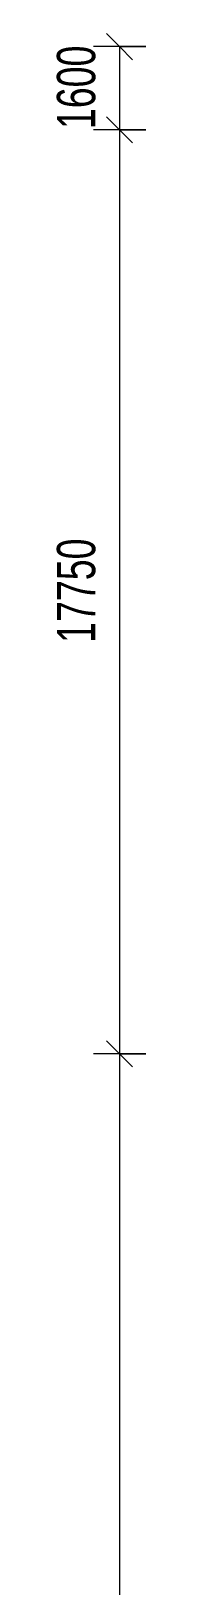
# Model space of a CAD drawing. Header units: millimetres. Extents: x -57519 to 497916, y -349472 to 446842.
# Drawn here: x 281269 to 282987, y 24185 to 54056 of the extents above; entities that cross this region are included whole.
import ezdxf

# ---------------------------------------------------------------- set-up
doc = ezdxf.new("R2010")
doc.units = ezdxf.units.MM
doc.layers.add('A-ANNO-DIMS', color=211, linetype='Continuous', lineweight=5)
doc.layers.add('A-ANNO-DIMS-500', color=211, linetype='Continuous', lineweight=5)
doc.styles.add('Arial', font='arial.ttf', dxfattribs={"width": 0.7, "height": 737.649701})
doc.dimstyles.new('Linear_-_1_5mm_Arial', dxfattribs={"dimscale": 304.8, "dimtxt": 750, "dimasz": 1.64042, "dimexe": 1.64042, "dimexo": 0.0625, "dimgap": 0.82021, "dimtad": 1, "dimdec": 0, "dimzin": 0, "dimdsep": 46, "dimtxsty": 'Arial', "dimblk1": 'OBLIQUE', "dimblk2": 'OBLIQUE', "dimsah": 1, "dimcen": 0.09, "dimadec": 0, "dimazin": 0, "dimtfac": 1, "dimtdec": 4, "dimtix": 1, "dimtmove": 0, "dimatfit": 3, "dimfxl": 1.64042, "dimfxlon": 1, "dimtvp": 1, "dimtolj": 1, "dimtzin": 0, "dimarcsym": 2})

# ---------------------------------------------------------------- blocks, each defined once
blk = doc.blocks.new('DIMBLOCK121-SITE COVERAGE')
at = {"layer": 'A-ANNO-DIMS-500', "transparency": 16777216}
for p, q in [((282487, 53757), (282237, 54007)), ((282987, 53757), (281987, 53757)), ((282487, 53757), (282487, 52157)), ((282487, 53757), (282737, 53507)), ((282487, 53757), (282987, 53757)), ((282487, 52157), (282237, 52407)), ((282987, 52157), (281987, 52157)), ((282487, 52157), (282737, 51907)), ((282487, 52157), (282987, 52157))]:
    blk.add_line(p, q, dxfattribs=at)
at = {"layer": 'A-ANNO-DIMS-500', "color": 0, "transparency": 16777216, "insert": (281280, 52173), "char_height": 737.6, "width": 1883.08, "attachment_point": 1, "rotation": 90, "line_spacing_factor": 0.938532, "style": 'Arial'}
blk.add_mtext('1600', dxfattribs=at)
blk = doc.blocks.new('_Oblique')
at = {"color": 0, "linetype": 'ByBlock', "lineweight": -2}
blk.add_line((-0.5, -0.5), (0.5, 0.5), dxfattribs=at)
blk = doc.blocks.new('DIMBLOCK122-SITE COVERAGE')
at = {"layer": 'A-ANNO-DIMS-500', "transparency": 16777216}
for p, q in [((282487, 52157), (282237, 52407)), ((282987, 52157), (281987, 52157)), ((282487, 52157), (282487, 34407)), ((282487, 52157), (282737, 51907)), ((282487, 52157), (282987, 52157)), ((282487, 34407), (282237, 34657)), ((282987, 34407), (281987, 34407)), ((282487, 34407), (282737, 34157)), ((282487, 34407), (282987, 34407))]:
    blk.add_line(p, q, dxfattribs=at)
at = {"layer": 'A-ANNO-DIMS-500', "color": 0, "transparency": 16777216, "insert": (281280, 42302), "char_height": 737.6, "width": 2353.85, "attachment_point": 1, "rotation": 90, "line_spacing_factor": 0.938532, "style": 'Arial'}
blk.add_mtext('17750', dxfattribs=at)
blk = doc.blocks.new('DIMBLOCK123-SITE COVERAGE')
at = {"layer": 'A-ANNO-DIMS-500', "transparency": 16777216}
for p, q in [((282487, 34407), (282237, 34657)), ((282987, 34407), (281987, 34407)), ((282487, 34407), (282487, 7407)), ((282487, 34407), (282737, 34157)), ((282487, 34407), (282987, 34407)), ((282487, 7407), (282237, 7657)), ((282987, 7407), (281987, 7407)), ((282487, 7407), (282737, 7157)), ((282487, 7407), (282987, 7407))]:
    blk.add_line(p, q, dxfattribs=at)
at = {"layer": 'A-ANNO-DIMS-500', "color": 0, "transparency": 16777216, "insert": (281280, 19927), "char_height": 737.6, "width": 2353.85, "attachment_point": 1, "rotation": 90, "line_spacing_factor": 0.938532, "style": 'Arial'}
blk.add_mtext('27000', dxfattribs=at)

msp = doc.modelspace()

# ---------------------------------------------------------------- dimensions: what is measured, and where the dimension line sits
at = {"layer": 'A-ANNO-DIMS'}
for base, p1, p2, override, picture, middle in [((282487.2, 52157.5), (282987.2, 53757.5), (282987.2, 52157.5), {"dimpost": '<>', "dimfxl": 1600}, 'DIMBLOCK121-SITE COVERAGE', (281860.6, 52957.5)), ((282487.2, 34407.5), (282987.2, 52157.5), (282987.2, 34407.5), {"dimpost": '<>', "dimfxl": 17750.00039}, 'DIMBLOCK122-SITE COVERAGE', (281860.6, 43282.5)), ((282487.2, 7407.5), (282987.2, 34407.5), (282987.2, 7407.5), {"dimpost": '<>', "dimfxl": 26999.999583}, 'DIMBLOCK123-SITE COVERAGE', (281860.6, 20907.5))]:
    dim = msp.add_linear_dim(base=base, p1=p1, p2=p2, angle=90, dimstyle='Linear_-_1_5mm_Arial', override=override, dxfattribs=at)
    dim.commit()
    dim.dimension.update_dxf_attribs({"geometry": picture, "text_midpoint": middle})

doc.saveas('drawing.dxf')
